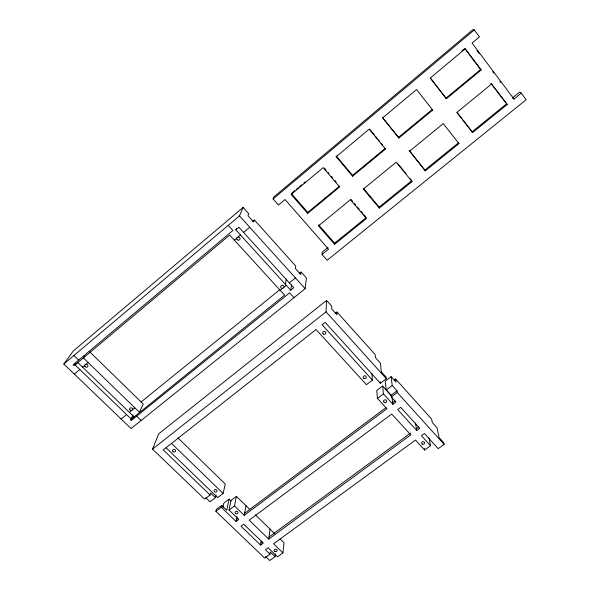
<?xml version="1.0" encoding="UTF-8"?>
<svg xmlns="http://www.w3.org/2000/svg" width="590" height="590" viewBox="0 0 590 590"><rect width="100%" height="100%" fill="white"/><g stroke="black" fill="none" stroke-linecap="round" stroke-linejoin="round"><path stroke-width="0.89" d="M335.002 313.556L336.956 312.014L336.92 314.706L331.698 308.894L331.779 306.247L326.572 300.443L158.666 433.842L152.522 449.13L204.649 499.133L210.07 495.003L210.578 493.019L215.402 497.672L210.003 501.773L205.777 497.717M334.604 244.312L318.512 225.859L350.431 199.693L366.427 218.536L334.604 244.312L334.633 243.176L318.607 224.797M352.599 176.248L336.204 156.726L336.226 155.944L352.547 175.378L352.599 176.248L385.491 149.064L385.292 148.311L352.547 175.378M210.07 495.003L163.275 449.912L316.041 329.53L366.427 384.68L372.438 380.122L322.103 324.758L325.142 322.361L380.358 383.257L386.362 378.714L326.049 311.852L326.572 300.443M521.28 93.124L513.964 99.054L512.408 97.977L519.657 92.099L521.28 93.124L526.169 99.703L327.155 260.271L322.044 254.474L322.206 252.144L328.025 247.431M231.007 500.932L229.112 499.096L226.715 510.188L221.722 505.372L216.331 509.443L215.888 511.316L264.659 558.081L270.028 554.172L265.434 549.74L268.14 547.763L277.521 556.82L282.935 552.889L283.974 542.719L280.029 538.869M265.544 556.488L269.726 560.5L275.073 556.613L275.375 553.929M301.077 272.034L300.745 274.446L295.339 268.421L295.715 266.053L254.371 219.974L253.634 222.002L247.977 215.704L248.759 213.728L243.117 207.437L73.219 351.043L63.831 364.045L131.083 428.561L305.163 288.694L306.417 277.979L301.077 272.034L299.115 273.62M270.028 554.172L270.301 552.019L275.073 556.613M268.738 539.12L410.802 434.889L391.731 414.033L249.157 520.137L268.738 539.12L270.028 529.119M307.641 213.396L339.626 186.964L323.195 167.612L291.121 194.449L307.641 213.396L307.788 212.378L339.634 186.056M260.603 545.086L263.31 543.102L243.714 524.193L241 526.214L260.603 545.086L261.163 541.133M236.457 228.411L235.845 229.864L290.708 290.214L291.571 284.926M249.607 509.214L236.428 496.36L234.488 505.91L244.216 515.35L245.971 505.667M285.354 284.328L286.305 279.122M221.722 505.372L221.294 507.238L236.052 521.449L236.966 516.737M236.052 521.449L238.773 519.414L229.031 510.018L231.066 500.409L236.428 496.36M222.873 507.378L223.831 503.086L229.112 499.096M166.026 447.751L217.644 497.606L223.116 493.454L225.269 484.073L177.988 437.942M215.402 497.672L216.058 494.988M322.044 254.474L328.564 249.201L285.029 199.538L278.465 205.032L273.111 198.955L273.701 197.053L473.092 29.5L474.323 29.965L479.464 36.882L472.074 43.07L513.964 99.054M63.831 364.045L239.481 215.888L243.117 207.437M76.073 363.469L75.078 364.915L131.128 418.937L133.06 414.91M84.916 355.704L83.411 357.909L139.417 412.248L143.245 404.047L89.732 351.839M75.078 364.915L77.851 362.584L133.886 416.71L131.128 418.937M235.845 229.864L238.928 227.275L293.761 287.75L290.708 290.214M273.111 198.955L474.323 29.965M82.585 367.164L84.805 365.298M234.348 240.123L236.797 238.065M252.387 221.633L254.371 219.974M74.311 374.097L79.812 369.488M243.574 232.401L249.725 227.246M292.028 192.93L294.808 190.607M296.195 189.442L298.282 187.701M299.668 186.536L301.748 184.795M303.835 183.055L305.222 181.89M461.926 50.762L464.013 49.022M336.204 156.726L369.2 129.129L385.491 149.064M238.028 237.032L240.491 234.975M85.919 364.369L88.153 362.503M398.833 138.038L398.575 137.33L432.264 109.489L432.669 110.079L398.833 138.038L382.593 117.926L416.547 89.525L432.669 110.079M445.929 98.191L480.592 69.539L481.233 69.952L446.401 98.729L430.471 78.256M409.512 151.269L443.274 123.59L458.968 143.591L425.324 170.834L409.209 150.502L425.324 170.834M491.721 83.883L456.977 112.366L472.62 132.536L507.23 104.496L491.035 83.411L507.23 104.496M132.684 409.652L134.896 407.86M283.842 287.323A1.63 1.534 11.8 0 0 281.976 285.287A1.63 1.534 11.8 0 0 281.076 287.787A1.63 1.534 11.8 0 0 283.842 287.323L286.275 285.346M334.633 243.176L366.316 217.504M411.739 180.702L412.049 181.587L379.333 208.078L379.171 207.09L411.739 180.702L410.05 178.63M424.948 169.994L458.445 142.861L458.968 143.591M457.014 112.484L472.029 131.85L506.486 103.936M140.929 402.122L279.675 289.793M121.12 419.003L126.599 414.571M289.336 282.868L295.443 277.927M280.176 290.28L282.617 288.311M129.358 412.336L131.577 410.551M152.522 449.13L326.049 311.852M394.142 380.093L395.588 379.001L396.015 382.143L391.104 376.678L385.263 381.088L386.236 389.968L391.074 395.3L391.273 396.974L395.89 402.063L392.896 404.298L383.419 393.884L382.615 386.015L376.745 390.447L377.43 398.39L386.915 408.767L244.216 515.35M215.888 511.316L221.294 507.238M386.236 389.968L392.21 385.476L391.104 376.678M229.031 510.018L234.488 505.91M377.43 398.39L383.419 393.884M391.074 395.3L397.033 390.823L392.21 385.476M391.273 396.974L397.262 392.483L397.033 390.823M236.45 519.384L237.807 518.374M244.592 513.3L386 407.601M392.689 402.601L395.071 400.817M260.905 542.955L262.255 541.967M269.011 537.003L410.529 433.097M416.452 428.746L418.679 427.108M416.754 430.53L419.733 428.34L400.699 407.358L397.704 409.585L416.754 430.53L415.478 422.934M282.935 552.889L273.561 543.796L415.507 440.029L424.638 450.015L430.567 445.708L429.07 437.928M395.588 379.001L431.607 419.106L432.3 422.499L437.013 427.743L439.115 437.581L443.717 442.677L444.093 444.358L438.164 448.651L424.424 433.51L421.444 435.686L430.567 445.708M73.942 355.512L78.677 360.099M136.637 416.164L141.121 420.5M171.535 443.407L223.116 493.454M255.3 514.76L274.77 533.744M228.212 225.387L232.858 230.491L73.123 364.768L73.89 365.498L80.41 360.438L229.694 235.034L284.609 295.133L130.397 419.91L131.12 420.611L289.631 292.839L294.012 297.655M382.615 386.015L391.332 395.632M239.481 215.888L305.163 288.694M397.262 392.483L444.093 444.358M336.956 312.014L375.159 354.583L375.424 357.57L380.425 363.13L381.31 371.811L386.199 377.231L386.362 378.714M291.335 193.513L307.788 212.378M472.029 131.85L472.62 132.536M324.441 168.165L326.196 170.222M327.952 172.287L329.117 173.667M331.455 176.417L332.62 177.797M334.958 180.547L336.13 181.927M350.984 199.427L352.754 201.515M354.524 203.602L355.704 204.988M357.474 207.075L359.244 209.162M361.014 211.242L362.784 213.329M363.956 214.723L365.726 216.803M379.333 208.078L363.381 189.08L396.2 162.176L412.049 181.587M363.285 188.166L379.171 207.09M369.657 129.166L374.289 134.837M375.447 136.261L377.187 138.385M378.345 139.8L379.503 141.224M381.236 143.348L382.401 144.771M397.645 163.445L403.287 170.348M404.416 171.727L406.104 173.799M382.401 117.307L398.575 137.33M446.401 98.729L430.324 77.998L465.281 48.756L481.233 69.952M464.706 48.439L480.592 69.539M476.882 50.519L479.065 53.439M492.731 71.692L493.823 73.153M499.833 81.184L500.925 82.644M424.328 448.275L424.638 450.015M392.025 397.173L392.896 404.298M380.211 381.76L380.358 383.257M371.906 373.322L372.438 380.122M236.907 239.282A1.681 1.586 24.5 0 0 239.783 239.533A1.681 1.586 24.5 0 0 238.463 237.018A1.681 1.586 24.5 0 0 236.907 239.282M84.982 366.405A1.623 1.409 22.5 0 0 87.74 366.619A1.623 1.409 22.5 0 0 86.332 364.347A1.623 1.409 22.5 0 0 84.982 366.405M129.822 409.77A1.578 1.372 17.5 0 0 132.521 409.976A1.578 1.372 17.5 0 0 131.186 407.801A1.578 1.372 17.5 0 0 129.822 409.77M172.966 451.564A1.534 1.328 12.7 0 0 175.532 451.158A1.534 1.328 12.7 0 0 173.703 449.388A1.534 1.328 12.7 0 0 172.966 451.564M214.436 491.676A1.497 1.283 8.5 0 0 216.958 491.278A1.497 1.283 8.5 0 0 215.203 489.575A1.497 1.283 8.5 0 0 214.436 491.676M363.801 378.389A1.556 1.423 -3.3 0 0 366.257 377.342A1.556 1.423 -3.3 0 0 364.06 375.933A1.556 1.423 -3.3 0 0 363.801 378.389M323.335 334.029A1.593 1.475 2.5 0 0 325.82 332.944A1.593 1.475 2.5 0 0 323.556 331.477A1.593 1.475 2.5 0 0 323.335 334.029M422.241 444.086A1.512 1.335 -8.3 0 0 424.645 443.097A1.512 1.335 -8.3 0 0 422.558 441.777A1.512 1.335 -8.3 0 0 422.241 444.086M384.156 402.373A1.541 1.387 -5.4 0 0 386.598 401.348A1.541 1.387 -5.4 0 0 384.437 399.968A1.541 1.387 -5.4 0 0 384.156 402.373M235.432 513.396A1.482 1.261 6.5 0 0 237.932 513.005A1.482 1.261 6.5 0 0 236.207 511.338A1.482 1.261 6.5 0 0 235.432 513.396M274.852 551.436A1.446 1.217 3.2 0 0 277.101 550.529A1.446 1.217 3.2 0 0 275.006 549.334A1.446 1.217 3.2 0 0 274.852 551.436"/></g></svg>
